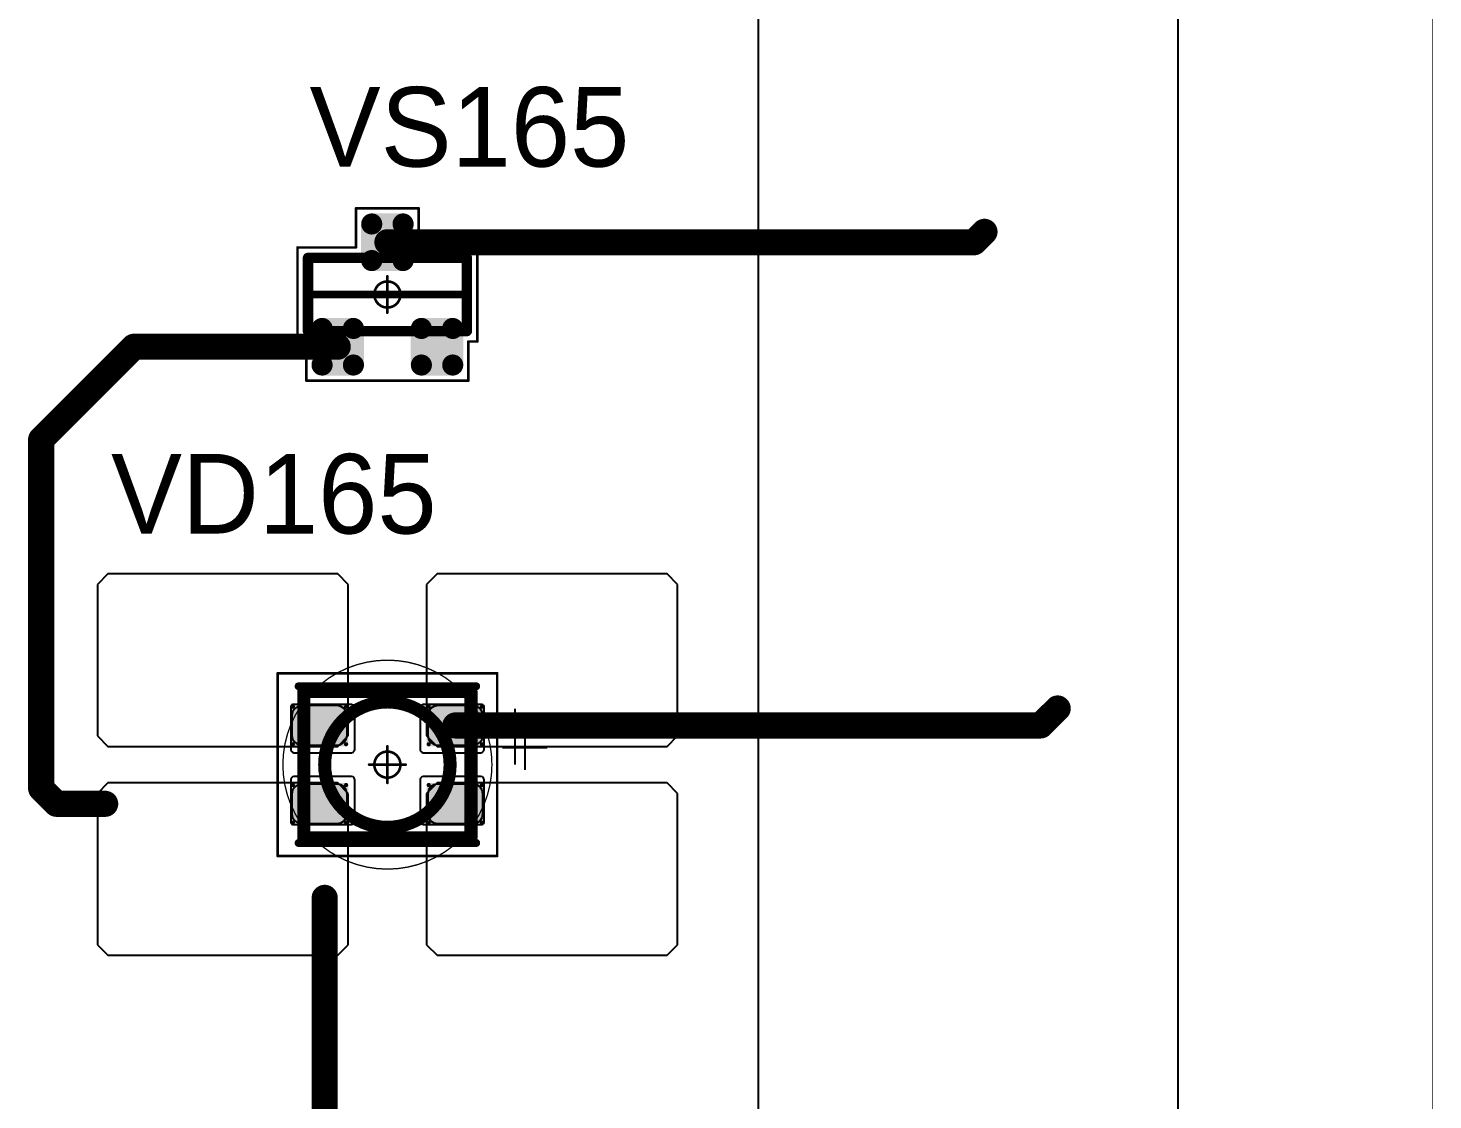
# Model space of a CAD drawing. Header units: millimetres. Extents: x 0 to 400, y 0 to 511.
# Drawn here: x 373.13 to 400.01, y 255.08 to 275.6 of the extents above; entities that cross this region are included whole.
import ezdxf

# ---------------------------------------------------------------- set-up
doc = ezdxf.new("R2010")
doc.units = ezdxf.units.MM
for name, color, linetype in [('Mechanical10', 56, 'Continuous'), ('Mechanical13', 56, 'Continuous'), ('Mechanical15', 56, 'Continuous'), ('Mechanical2', 216, 'Continuous'), ('TopLayer', 1, 'Continuous'), ('TopOverlay', 2, 'Continuous'), ('TopPaste', 8, 'Continuous'), ('TopSolder', 216, 'Continuous')]:
    doc.layers.add(name, color=color, linetype=linetype)

# ---------------------------------------------------------------- blocks, each defined once
blk = doc.blocks.new('SOT23_432')
at = {"layer": 'Mechanical13', "const_width": 0.2}
for points in [[(-0.7, 1.52), (0.7, 1.52)], [(-0.7, 1.52), (-0.7, -1.52)], [(0.7, 1.52), (0.7, -1.52)], [(-0.7, -1.52), (0.7, -1.52)]]:
    blk.add_lwpolyline(points, dxfattribs=at)
at = {"layer": 'Mechanical13', "const_width": 0.1}
for points in [[(-0.75, 1.52, 1), (-0.65, 1.52, 1)], [(-0.75, 1.52, 1), (-0.65, 1.52, 1)], [(0.65, 1.52, 1), (0.75, 1.52, 1)], [(0.65, 1.52, 1), (0.75, 1.52, 1)], [(-0.75, -1.52, 1), (-0.65, -1.52, 1)], [(-0.75, -1.52, 1), (-0.65, -1.52, 1)], [(0.65, -1.52, 1), (0.75, -1.52, 1)], [(0.65, -1.52, 1), (0.75, -1.52, 1)]]:
    blk.add_lwpolyline(points, format="xyb", close=True, dxfattribs=at)
at = {"layer": 'Mechanical15', "const_width": 0.05}
for points in [[(-0.9, 1.72), (-0.9, 1.55)], [(-0.9, 1.72), (0.9, 1.72)], [(0.9, 1.72), (0.9, 0.6)], [(-1.65, 1.55), (-1.65, -1.55)], [(-1.65, 1.55), (-0.9, 1.55)], [(0.9, 0.6), (1.65, 0.6)], [(1.65, 0.6), (1.65, -0.6)], [(0, 0.35), (0, -0.35)], [(-0.35, 0), (0.35, 0)], [(0.9, -0.6), (1.65, -0.6)], [(0.9, -0.6), (0.9, -1.72)], [(-1.65, -1.55), (-0.9, -1.55)], [(-0.9, -1.55), (-0.9, -1.72)], [(-0.9, -1.72), (0.9, -1.72)]]:
    blk.add_lwpolyline(points, dxfattribs=at)
at = {"layer": 'Mechanical15'}
for points, const_width in [([(-0.913, 1.72, 1), (-0.888, 1.72, 1)], 0.025), ([(-0.913, 1.72, 1), (-0.888, 1.72, 1)], 0.025), ([(0.888, 1.72, 1), (0.913, 1.72, 1)], 0.025), ([(0.888, 1.72, 1), (0.913, 1.72, 1)], 0.025), ([(-1.662, 1.55, 1), (-1.637, 1.55, 1)], 0.025), ([(-1.662, 1.55, 1), (-1.637, 1.55, 1)], 0.025), ([(-0.913, 1.55, 1), (-0.888, 1.55, 1)], 0.025), ([(-0.913, 1.55, 1), (-0.888, 1.55, 1)], 0.025), ([(0.888, 0.6, 1), (0.913, 0.6, 1)], 0.025), ([(0.888, 0.6, 1), (0.913, 0.6, 1)], 0.025), ([(1.637, 0.6, 1), (1.662, 0.6, 1)], 0.025), ([(1.637, 0.6, 1), (1.662, 0.6, 1)], 0.025), ([(0.25, 0, 1), (-0.25, 0, 1)], 0.05), ([(-0.012, 0.35, 1), (0.012, 0.35, 1)], 0.025), ([(-0.362, 0, 1), (-0.337, 0, 1)], 0.025), ([(-0.262, 0, 1), (-0.238, 0, 1)], 0.025), ([(0.238, 0, 1), (0.262, 0, 1)], 0.025), ([(0.337, 0, 1), (0.362, 0, 1)], 0.025), ([(-0.012, -0.35, 1), (0.012, -0.35, 1)], 0.025), ([(0.888, -0.6, 1), (0.913, -0.6, 1)], 0.025), ([(0.888, -0.6, 1), (0.913, -0.6, 1)], 0.025), ([(1.637, -0.6, 1), (1.662, -0.6, 1)], 0.025), ([(1.637, -0.6, 1), (1.662, -0.6, 1)], 0.025), ([(-1.662, -1.55, 1), (-1.637, -1.55, 1)], 0.025), ([(-1.662, -1.55, 1), (-1.637, -1.55, 1)], 0.025), ([(-0.913, -1.55, 1), (-0.888, -1.55, 1)], 0.025), ([(-0.913, -1.55, 1), (-0.888, -1.55, 1)], 0.025), ([(-0.913, -1.72, 1), (-0.888, -1.72, 1)], 0.025), ([(-0.913, -1.72, 1), (-0.888, -1.72, 1)], 0.025), ([(0.888, -1.72, 1), (0.913, -1.72, 1)], 0.025), ([(0.888, -1.72, 1), (0.913, -1.72, 1)], 0.025)]:
    blk.add_lwpolyline(points, format="xyb", close=True, dxfattribs=dict(at, const_width=const_width))
at = {"layer": 'TopLayer', "const_width": 0.1}
for points in [[(-1.4, 1.25, 1), (-1.3, 1.25, 1)], [(-0.7, 1.25, 1), (-0.6, 1.25, 1)], [(-1.4, 0.65, 1), (-1.3, 0.65, 1)], [(-0.7, 0.65, 1), (-0.6, 0.65, 1)], [(0.6, 0.3, 1), (0.7, 0.3, 1)], [(1.3, 0.3, 1), (1.4, 0.3, 1)], [(0.6, -0.3, 1), (0.7, -0.3, 1)], [(1.3, -0.3, 1), (1.4, -0.3, 1)], [(-1.4, -0.65, 1), (-1.3, -0.65, 1)], [(-0.7, -0.65, 1), (-0.6, -0.65, 1)], [(-1.4, -1.25, 1), (-1.3, -1.25, 1)], [(-0.7, -1.25, 1), (-0.6, -1.25, 1)]]:
    blk.add_lwpolyline(points, format="xyb", close=True, dxfattribs=at)
at = {"layer": 'TopLayer'}
for points in [[(-1.35, 1.35), (-1.35, 0.55), (-0.65, 1.35), (-0.65, 0.55)], [(-1.45, 1.25), (-1.45, 0.65), (-0.55, 1.25), (-0.55, 0.65)], [(0.55, 0.3), (0.55, -0.3), (1.45, 0.3), (1.45, -0.3)], [(0.65, 0.4), (0.65, -0.4), (1.35, 0.4), (1.35, -0.4)], [(-1.45, -0.65), (-1.45, -1.25), (-0.55, -0.65), (-0.55, -1.25)], [(-1.35, -0.55), (-1.35, -1.35), (-0.65, -0.55), (-0.65, -1.35)]]:
    blk.add_solid(points, dxfattribs=at)
at = {"layer": 'TopOverlay', "const_width": 0.15}
blk.add_lwpolyline([(0, 1.5), (0, -1.5)], dxfattribs=at)
at = {"layer": 'TopOverlay', "const_width": 0.075}
for points in [[(-0.038, 1.5, 1), (0.038, 1.5, 1)], [(-0.038, -1.5, 1), (0.038, -1.5, 1)]]:
    blk.add_lwpolyline(points, format="xyb", close=True, dxfattribs=at)
at = {"layer": 'TopPaste', "const_width": 0.075}
for points in [[(-1.387, 1.25, 1), (-1.313, 1.25, 1)], [(-0.687, 1.25, 1), (-0.613, 1.25, 1)], [(-1.387, 0.65, 1), (-1.313, 0.65, 1)], [(-0.687, 0.65, 1), (-0.613, 0.65, 1)], [(0.613, 0.3, 1), (0.687, 0.3, 1)], [(1.313, 0.3, 1), (1.387, 0.3, 1)], [(0.613, -0.3, 1), (0.687, -0.3, 1)], [(1.313, -0.3, 1), (1.387, -0.3, 1)], [(-1.387, -0.65, 1), (-1.313, -0.65, 1)], [(-0.687, -0.65, 1), (-0.613, -0.65, 1)], [(-1.387, -1.25, 1), (-1.313, -1.25, 1)], [(-0.687, -1.25, 1), (-0.613, -1.25, 1)]]:
    blk.add_lwpolyline(points, format="xyb", close=True, dxfattribs=at)
at = {"layer": 'TopPaste'}
for points in [[(-1.425, 1.25), (-1.425, 0.65), (-0.575, 1.25), (-0.575, 0.65)], [(-1.35, 1.325), (-1.35, 0.575), (-0.65, 1.325), (-0.65, 0.575)], [(0.575, 0.3), (0.575, -0.3), (1.425, 0.3), (1.425, -0.3)], [(0.65, 0.375), (0.65, -0.375), (1.35, 0.375), (1.35, -0.375)], [(-1.425, -0.65), (-1.425, -1.25), (-0.575, -0.65), (-0.575, -1.25)], [(-1.35, -0.575), (-1.35, -1.325), (-0.65, -0.575), (-0.65, -1.325)]]:
    blk.add_solid(points, dxfattribs=at)
at = {"layer": 'TopSolder', "const_width": 0.202}
for points in [[(-1.451, 1.25, 1), (-1.249, 1.25, 1)], [(-0.751, 1.25, 1), (-0.549, 1.25, 1)], [(-1.451, 0.65, 1), (-1.249, 0.65, 1)], [(-0.751, 0.65, 1), (-0.549, 0.65, 1)], [(0.549, 0.3, 1), (0.751, 0.3, 1)], [(1.249, 0.3, 1), (1.451, 0.3, 1)], [(0.549, -0.3, 1), (0.751, -0.3, 1)], [(1.249, -0.3, 1), (1.451, -0.3, 1)], [(-1.451, -0.65, 1), (-1.249, -0.65, 1)], [(-0.751, -0.65, 1), (-0.549, -0.65, 1)], [(-1.451, -1.25, 1), (-1.249, -1.25, 1)], [(-0.751, -1.25, 1), (-0.549, -1.25, 1)]]:
    blk.add_lwpolyline(points, format="xyb", close=True, dxfattribs=at)
at = {"layer": 'TopSolder'}
for points in [[(-1.35, 1.452), (-1.35, 0.448), (-0.65, 1.452), (-0.65, 0.448)], [(-1.552, 1.25), (-1.552, 0.65), (-0.448, 1.25), (-0.448, 0.65)], [(0.448, 0.3), (0.448, -0.3), (1.552, 0.3), (1.552, -0.3)], [(0.65, 0.502), (0.65, -0.502), (1.35, 0.502), (1.35, -0.502)], [(-1.35, -0.448), (-1.35, -1.452), (-0.65, -0.448), (-0.65, -1.452)], [(-1.552, -0.65), (-1.552, -1.25), (-0.448, -0.65), (-0.448, -1.25)]]:
    blk.add_solid(points, dxfattribs=at)
blk = doc.blocks.new('E65F_636')
at = {"layer": 'Mechanical13'}
for p, q in [((2.441, 1.071), (2.441, 0)), ((1.905, 0.536), (2.976, 0.536))]:
    blk.add_line(p, q, dxfattribs=at)
at = {"layer": 'Mechanical13', "const_width": 0.25}
for points in [[(-1.6, -1.4), (-1.6, 1.4)], [(-1.6, 1.4), (1.6, 1.4)], [(1.6, -1.4), (1.6, 1.4)], [(-1.6, -1.4), (1.6, -1.4)]]:
    blk.add_lwpolyline(points, dxfattribs=at)
at = {"layer": 'Mechanical13'}
for points, const_width in [([(-1.663, 1.4, 1), (-1.538, 1.4, 1)], 0.125), ([(-1.663, 1.4, 1), (-1.538, 1.4, 1)], 0.125), ([(1.537, 1.4, 1), (1.662, 1.4, 1)], 0.125), ([(1.537, 1.4, 1), (1.662, 1.4, 1)], 0.125), ([(1.2, 0, 1), (-1.2, 0, 1)], 0.25), ([(-1.263, 0, 1), (-1.138, 0, 1)], 0.125), ([(1.137, 0, 1), (1.262, 0, 1)], 0.125), ([(-1.663, -1.4, 1), (-1.538, -1.4, 1)], 0.125), ([(-1.663, -1.4, 1), (-1.538, -1.4, 1)], 0.125), ([(1.537, -1.4, 1), (1.662, -1.4, 1)], 0.125), ([(1.537, -1.4, 1), (1.662, -1.4, 1)], 0.125)]:
    blk.add_lwpolyline(points, format="xyb", close=True, dxfattribs=dict(at, const_width=const_width))
at = {"layer": 'Mechanical15', "const_width": 0.05}
for points in [[(-2.1, 1.75), (2.1, 1.75)], [(-2.1, -1.75), (-2.1, 1.75)], [(2.1, -1.75), (2.1, 1.75)], [(0, -0.35), (0, 0.35)], [(0, -0.35), (0, 0.35)], [(-0.35, 0), (0.35, 0)], [(-0.35, 0), (0.35, 0)], [(-2.1, -1.75), (2.1, -1.75)]]:
    blk.add_lwpolyline(points, dxfattribs=at)
at = {"layer": 'Mechanical15'}
for points, const_width in [([(-2.113, 1.75, 1), (-2.088, 1.75, 1)], 0.025), ([(-2.113, 1.75, 1), (-2.088, 1.75, 1)], 0.025), ([(2.087, 1.75, 1), (2.112, 1.75, 1)], 0.025), ([(2.087, 1.75, 1), (2.112, 1.75, 1)], 0.025), ([(0.25, 0, 1), (-0.25, 0, 1)], 0.05), ([(0.25, 0, 1), (-0.25, 0, 1)], 0.05), ([(-0.013, 0.35, 1), (0.012, 0.35, 1)], 0.025), ([(-0.013, 0.35, 1), (0.012, 0.35, 1)], 0.025), ([(-0.363, 0, 1), (-0.338, 0, 1)], 0.025), ([(-0.363, 0, 1), (-0.338, 0, 1)], 0.025), ([(-0.263, 0, 1), (-0.238, 0, 1)], 0.025), ([(-0.263, 0, 1), (-0.238, 0, 1)], 0.025), ([(0.237, 0, 1), (0.262, 0, 1)], 0.025), ([(0.237, 0, 1), (0.262, 0, 1)], 0.025), ([(0.337, 0, 1), (0.362, 0, 1)], 0.025), ([(0.337, 0, 1), (0.362, 0, 1)], 0.025), ([(-0.013, -0.35, 1), (0.012, -0.35, 1)], 0.025), ([(-0.013, -0.35, 1), (0.012, -0.35, 1)], 0.025), ([(-2.113, -1.75, 1), (-2.088, -1.75, 1)], 0.025), ([(-2.113, -1.75, 1), (-2.088, -1.75, 1)], 0.025), ([(2.087, -1.75, 1), (2.112, -1.75, 1)], 0.025), ([(2.087, -1.75, 1), (2.112, -1.75, 1)], 0.025)]:
    blk.add_lwpolyline(points, format="xyb", close=True, dxfattribs=dict(at, const_width=const_width))
at = {"layer": 'TopLayer'}
for p, q in [((-5.35, 3.65), (-5.55, 3.45)), ((-0.95, 3.65), (-5.35, 3.65)), ((-5.35, 3.65), (-5.35, 3.65)), ((-0.75, 3.45), (-0.95, 3.65)), ((0.95, 3.65), (0.75, 3.45)), ((5.35, 3.65), (0.95, 3.65)), ((0.95, 3.65), (0.95, 3.65)), ((5.55, 3.45), (5.35, 3.65)), ((-5.55, 3.45), (-5.55, 3.45)), ((-5.55, 3.45), (-5.55, 0.55)), ((-0.75, 0.55), (-0.75, 3.45)), ((0.75, 3.45), (0.75, 3.45)), ((0.75, 3.45), (0.75, 0.55)), ((5.55, 0.55), (5.55, 3.45)), ((-5.55, 0.55), (-5.35, 0.35)), ((-0.95, 0.35), (-0.75, 0.55)), ((0.75, 0.55), (0.95, 0.35)), ((5.35, 0.35), (5.55, 0.55)), ((-5.35, 0.35), (-0.95, 0.35)), ((0.95, 0.35), (5.35, 0.35)), ((-5.35, -0.35), (-5.55, -0.55)), ((-0.95, -0.35), (-5.35, -0.35)), ((-5.35, -0.35), (-5.35, -0.35)), ((-0.75, -0.55), (-0.95, -0.35)), ((0.95, -0.35), (0.75, -0.55)), ((5.35, -0.35), (0.95, -0.35)), ((0.95, -0.35), (0.95, -0.35)), ((5.55, -0.55), (5.35, -0.35)), ((-5.55, -0.55), (-5.55, -0.55)), ((-5.55, -0.55), (-5.55, -3.45)), ((-0.75, -3.45), (-0.75, -0.55)), ((0.75, -0.55), (0.75, -0.55)), ((0.75, -0.55), (0.75, -3.45)), ((5.55, -3.45), (5.55, -0.55)), ((-5.55, -3.45), (-5.35, -3.65)), ((-0.95, -3.65), (-0.75, -3.45)), ((0.75, -3.45), (0.95, -3.65)), ((5.35, -3.65), (5.55, -3.45)), ((-5.35, -3.65), (-0.95, -3.65)), ((0.95, -3.65), (5.35, -3.65))]:
    blk.add_line(p, q, dxfattribs=at)
at = {"layer": 'TopLayer', "const_width": 0.04}
for points in [[(-1.83, 1.11, 1), (-1.79, 1.11, 1)], [(-0.81, 1.11, 1), (-0.77, 1.11, 1)], [(0.77, 1.11, 1), (0.81, 1.11, 1)], [(1.79, 1.11, 1), (1.83, 1.11, 1)], [(-1.83, 0.39, 1), (-1.79, 0.39, 1)], [(-0.81, 0.39, 1), (-0.77, 0.39, 1)], [(0.77, 0.39, 1), (0.81, 0.39, 1)], [(1.79, 0.39, 1), (1.83, 0.39, 1)], [(-1.83, -0.39, 1), (-1.79, -0.39, 1)], [(-0.81, -0.39, 1), (-0.77, -0.39, 1)], [(0.77, -0.39, 1), (0.81, -0.39, 1)], [(1.79, -0.39, 1), (1.83, -0.39, 1)], [(-1.83, -1.11, 1), (-1.79, -1.11, 1)], [(-0.81, -1.11, 1), (-0.77, -1.11, 1)], [(0.77, -1.11, 1), (0.81, -1.11, 1)], [(1.79, -1.11, 1), (1.83, -1.11, 1)]]:
    blk.add_lwpolyline(points, format="xyb", close=True, dxfattribs=at)
at = {"layer": 'TopLayer'}
for points in [[(-1.85, 1.11), (-1.85, 0.39), (-0.75, 1.11), (-0.75, 0.39)], [(-1.81, 1.15), (-1.81, 0.35), (-0.79, 1.15), (-0.79, 0.35)], [(0.75, 1.11), (0.75, 0.39), (1.85, 1.11), (1.85, 0.39)], [(0.79, 1.15), (0.79, 0.35), (1.81, 1.15), (1.81, 0.35)], [(-1.85, -0.39), (-1.85, -1.11), (-0.75, -0.39), (-0.75, -1.11)], [(-1.81, -0.35), (-1.81, -1.15), (-0.79, -0.35), (-0.79, -1.15)], [(0.75, -0.39), (0.75, -1.11), (1.85, -0.39), (1.85, -1.11)], [(0.79, -0.35), (0.79, -1.15), (1.81, -0.35), (1.81, -1.15)]]:
    blk.add_solid(points, dxfattribs=at)
at = {"layer": 'TopOverlay'}
for p, q in [((2.628, 0.757), (2.628, -0.1)), ((2.2, 0.328), (3.057, 0.328))]:
    blk.add_line(p, q, dxfattribs=at)
at = {"layer": 'TopOverlay', "const_width": 0.15}
for points in [[(-1.7, 1.5), (1.7, 1.5)], [(-1.7, -1.5), (1.7, -1.5)]]:
    blk.add_lwpolyline(points, dxfattribs=at)
at = {"layer": 'TopOverlay', "const_width": 0.075}
for points in [[(-1.738, 1.5, 1), (-1.663, 1.5, 1)], [(1.662, 1.5, 1), (1.737, 1.5, 1)], [(-1.738, -1.5, 1), (-1.663, -1.5, 1)], [(1.662, -1.5, 1), (1.737, -1.5, 1)]]:
    blk.add_lwpolyline(points, format="xyb", close=True, dxfattribs=at)
at = {"layer": 'TopPaste'}
for p, q in [((-1.711, 1.114), (-1.773, 1.073)), ((-1.638, 1.129), (-1.711, 1.114)), ((-0.963, 1.129), (-1.638, 1.129)), ((-0.889, 1.114), (-0.963, 1.129)), ((-0.827, 1.073), (-0.889, 1.114)), ((0.889, 1.114), (0.827, 1.073)), ((0.962, 1.129), (0.889, 1.114)), ((1.637, 1.129), (0.962, 1.129)), ((1.711, 1.114), (1.637, 1.129)), ((1.773, 1.073), (1.711, 1.114)), ((-1.814, 1.011), (-1.829, 0.938)), ((-1.829, 0.938), (-1.829, 0.563)), ((-1.773, 1.073), (-1.814, 1.011)), ((-0.786, 1.011), (-0.827, 1.073)), ((-0.771, 0.938), (-0.786, 1.011)), ((-0.771, 0.563), (-0.771, 0.938)), ((0.786, 1.011), (0.771, 0.938)), ((0.771, 0.938), (0.771, 0.563)), ((0.827, 1.073), (0.786, 1.011)), ((1.814, 1.011), (1.773, 1.073)), ((1.829, 0.938), (1.814, 1.011)), ((1.829, 0.563), (1.829, 0.938)), ((-1.829, 0.563), (-1.814, 0.489)), ((-0.786, 0.489), (-0.771, 0.563)), ((0.771, 0.563), (0.786, 0.489)), ((1.814, 0.489), (1.829, 0.563)), ((-1.814, 0.489), (-1.773, 0.427)), ((-1.773, 0.427), (-1.711, 0.386)), ((-1.711, 0.386), (-1.638, 0.371)), ((-1.638, 0.371), (-0.963, 0.371)), ((-0.963, 0.371), (-0.889, 0.386)), ((-0.889, 0.386), (-0.827, 0.427)), ((-0.827, 0.427), (-0.786, 0.489)), ((0.786, 0.489), (0.827, 0.427)), ((0.827, 0.427), (0.889, 0.386)), ((0.889, 0.386), (0.962, 0.371)), ((0.962, 0.371), (1.637, 0.371)), ((1.637, 0.371), (1.711, 0.386)), ((1.711, 0.386), (1.773, 0.427)), ((1.773, 0.427), (1.814, 0.489)), ((-1.814, -0.489), (-1.829, -0.563)), ((-1.773, -0.427), (-1.814, -0.489)), ((-1.711, -0.386), (-1.773, -0.427)), ((-1.638, -0.371), (-1.711, -0.386)), ((-0.963, -0.371), (-1.638, -0.371)), ((-0.889, -0.386), (-0.963, -0.371)), ((-0.827, -0.427), (-0.889, -0.386)), ((-0.786, -0.489), (-0.827, -0.427)), ((-0.771, -0.563), (-0.786, -0.489)), ((0.786, -0.489), (0.771, -0.563)), ((0.827, -0.427), (0.786, -0.489)), ((0.889, -0.386), (0.827, -0.427)), ((0.962, -0.371), (0.889, -0.386)), ((1.637, -0.371), (0.962, -0.371)), ((1.711, -0.386), (1.637, -0.371)), ((1.773, -0.427), (1.711, -0.386)), ((1.814, -0.489), (1.773, -0.427)), ((1.829, -0.563), (1.814, -0.489)), ((-1.829, -0.563), (-1.829, -0.938)), ((-0.771, -0.938), (-0.771, -0.563)), ((0.771, -0.563), (0.771, -0.938)), ((1.829, -0.938), (1.829, -0.563)), ((-1.829, -0.938), (-1.814, -1.011)), ((-1.814, -1.011), (-1.773, -1.073)), ((-1.773, -1.073), (-1.711, -1.114)), ((-0.889, -1.114), (-0.827, -1.073)), ((-0.827, -1.073), (-0.786, -1.011)), ((-0.786, -1.011), (-0.771, -0.938)), ((0.771, -0.938), (0.786, -1.011)), ((0.786, -1.011), (0.827, -1.073)), ((0.827, -1.073), (0.889, -1.114)), ((1.711, -1.114), (1.773, -1.073)), ((1.773, -1.073), (1.814, -1.011)), ((1.814, -1.011), (1.829, -0.938)), ((-1.711, -1.114), (-1.638, -1.129)), ((-1.638, -1.129), (-0.963, -1.129)), ((-0.963, -1.129), (-0.889, -1.114)), ((0.889, -1.114), (0.962, -1.129)), ((0.962, -1.129), (1.637, -1.129)), ((1.637, -1.129), (1.711, -1.114))]:
    blk.add_line(p, q, dxfattribs=at)
at = {"layer": 'TopSolder'}
for p, q in [((-1.842, 1.129), (-1.85, 1.111)), ((-1.85, 1.111), (-1.85, 1.101)), ((-1.85, 1.101), (-1.85, 1.101)), ((-1.85, 1.101), (-1.85, 0.301)), ((-1.828, 1.143), (-1.842, 1.129)), ((-1.81, 1.151), (-1.828, 1.143)), ((-1.8, 1.151), (-1.81, 1.151)), ((-0.7, 1.151), (-1.8, 1.151)), ((-0.685, 1.151), (-0.7, 1.151)), ((-0.7, 1.151), (-0.7, 1.151)), ((-0.658, 1.139), (-0.685, 1.151)), ((-0.636, 1.118), (-0.658, 1.139)), ((-0.625, 1.09), (-0.636, 1.118)), ((-0.625, 1.076), (-0.625, 1.09)), ((-0.625, 0.301), (-0.625, 1.076)), ((0.636, 1.118), (0.625, 1.09)), ((0.625, 1.09), (0.625, 1.076)), ((0.625, 1.076), (0.625, 1.076)), ((0.625, 1.076), (0.625, 0.301)), ((0.657, 1.139), (0.636, 1.118)), ((0.685, 1.151), (0.657, 1.139)), ((0.7, 1.151), (0.685, 1.151)), ((1.8, 1.151), (0.7, 1.151)), ((1.81, 1.151), (1.8, 1.151)), ((1.8, 1.151), (1.8, 1.151)), ((1.828, 1.143), (1.81, 1.151)), ((1.842, 1.129), (1.828, 1.143)), ((1.85, 1.111), (1.842, 1.129)), ((1.85, 1.101), (1.85, 1.111)), ((1.85, 0.301), (1.85, 1.101)), ((-1.85, 0.301), (-1.85, 0.286)), ((-1.85, 0.286), (-1.839, 0.258)), ((-0.636, 0.258), (-0.625, 0.286)), ((-0.625, 0.286), (-0.625, 0.301)), ((-0.625, 0.301), (-0.625, 0.301)), ((0.625, 0.301), (0.625, 0.286)), ((0.625, 0.286), (0.636, 0.258)), ((1.839, 0.258), (1.85, 0.286)), ((1.85, 0.286), (1.85, 0.301)), ((1.85, 0.301), (1.85, 0.301)), ((-1.839, 0.258), (-1.818, 0.237)), ((-1.818, 0.237), (-1.79, 0.226)), ((-1.79, 0.226), (-1.775, 0.226)), ((-1.775, 0.226), (-1.775, 0.226)), ((-1.775, 0.226), (-0.7, 0.226)), ((-0.7, 0.226), (-0.685, 0.226)), ((-0.685, 0.226), (-0.658, 0.237)), ((-0.658, 0.237), (-0.636, 0.258)), ((0.636, 0.258), (0.657, 0.237)), ((0.657, 0.237), (0.685, 0.226)), ((0.685, 0.226), (0.7, 0.226)), ((0.7, 0.226), (0.7, 0.226)), ((0.7, 0.226), (1.775, 0.226)), ((1.775, 0.226), (1.79, 0.226)), ((1.79, 0.226), (1.817, 0.237)), ((1.817, 0.237), (1.839, 0.258)), ((-1.839, -0.257), (-1.85, -0.285)), ((-1.818, -0.236), (-1.839, -0.257)), ((-1.79, -0.224), (-1.818, -0.236)), ((-1.775, -0.224), (-1.79, -0.224)), ((-0.7, -0.224), (-1.775, -0.224)), ((-0.685, -0.224), (-0.7, -0.224)), ((-0.7, -0.224), (-0.7, -0.224)), ((-0.658, -0.236), (-0.685, -0.224)), ((-0.636, -0.257), (-0.658, -0.236)), ((-0.625, -0.285), (-0.636, -0.257)), ((0.636, -0.257), (0.625, -0.285)), ((0.657, -0.236), (0.636, -0.257)), ((0.685, -0.224), (0.657, -0.236)), ((0.7, -0.224), (0.685, -0.224)), ((1.775, -0.224), (0.7, -0.224)), ((1.79, -0.224), (1.775, -0.224)), ((1.775, -0.224), (1.775, -0.224)), ((1.817, -0.236), (1.79, -0.224)), ((1.839, -0.257), (1.817, -0.236)), ((1.85, -0.285), (1.839, -0.257)), ((-1.85, -0.285), (-1.85, -0.299)), ((-1.85, -0.299), (-1.85, -0.299)), ((-1.85, -0.299), (-1.85, -1.099)), ((-0.625, -0.299), (-0.625, -0.285)), ((-0.625, -1.074), (-0.625, -0.299)), ((0.625, -0.285), (0.625, -0.299)), ((0.625, -0.299), (0.625, -0.299)), ((0.625, -0.299), (0.625, -1.074)), ((1.85, -0.299), (1.85, -0.285)), ((1.85, -1.099), (1.85, -0.299)), ((-0.625, -1.089), (-0.625, -1.074)), ((-0.625, -1.074), (-0.625, -1.074)), ((0.625, -1.074), (0.625, -1.089)), ((-1.85, -1.099), (-1.85, -1.109)), ((-1.85, -1.109), (-1.842, -1.128)), ((-1.842, -1.128), (-1.828, -1.142)), ((-1.828, -1.142), (-1.81, -1.149)), ((-1.81, -1.149), (-1.8, -1.149)), ((-1.8, -1.149), (-0.7, -1.149)), ((-1.8, -1.149), (-1.8, -1.149)), ((-0.7, -1.149), (-0.685, -1.149)), ((-0.685, -1.149), (-0.658, -1.138)), ((-0.658, -1.138), (-0.636, -1.117)), ((-0.636, -1.117), (-0.625, -1.089)), ((0.625, -1.089), (0.636, -1.117)), ((0.636, -1.117), (0.657, -1.138)), ((0.657, -1.138), (0.685, -1.149)), ((0.685, -1.149), (0.7, -1.149)), ((0.7, -1.149), (1.8, -1.149)), ((0.7, -1.149), (0.7, -1.149)), ((1.8, -1.149), (1.81, -1.149)), ((1.81, -1.149), (1.828, -1.142)), ((1.828, -1.142), (1.842, -1.128)), ((1.842, -1.128), (1.85, -1.109)), ((1.85, -1.109), (1.85, -1.099)), ((1.85, -1.099), (1.85, -1.099))]:
    blk.add_line(p, q, dxfattribs=at)

msp = doc.modelspace()

# ---------------------------------------------------------------- linework, layer by layer
at = {"layer": 'Mechanical10', "const_width": 0.01}
msp.add_lwpolyline([(400, 0), (400, 428)], dxfattribs=at)
at = {"layer": 'Mechanical2'}
for points, const_width in [([(382, 261.5, 1), (378, 261.5, 1)], 0.0254), ([(380, 263.5, 1), (380, 263.5, 1)], 0.0005), ([(377.994, 261.5, 1), (378.006, 261.5, 1)], 0.0127), ([(378, 261.5, 1), (378, 261.5, 1)], 0.0005), ([(381.994, 261.5, 1), (382.006, 261.5, 1)], 0.0127), ([(382, 261.5, 1), (382, 261.5, 1)], 0.0005), ([(380, 259.5, 1), (380, 259.5, 1)], 0.0005)]:
    msp.add_lwpolyline(points, format="xyb", close=True, dxfattribs=dict(at, const_width=const_width))
at = {"layer": 'Mechanical2', "const_width": 0.001}
for points in [[(380, 259.5), (380, 263.5)], [(378, 261.5), (382, 261.5)]]:
    msp.add_lwpolyline(points, dxfattribs=at)
at = {"layer": 'TopLayer'}
for p, q in [((387.1, 55.275), (387.1, 345.002)), ((395.126, 345.002), (395.126, 219.205))]:
    msp.add_line(p, q, dxfattribs=at)
at = {"layer": 'TopLayer', "const_width": 0.5}
for points in [[(391.225, 271.5), (391.425, 271.7)], [(380, 271.5), (391.225, 271.5)], [(373.375, 267.725), (375.15, 269.5)], [(375.15, 269.5), (379.05, 269.5)], [(373.375, 261.043), (373.375, 267.725)], [(392.5, 262.25), (392.825, 262.575)], [(381.3, 262.25), (392.5, 262.25)], [(373.375, 261.043), (373.668, 260.75)], [(373.668, 260.75), (374.6, 260.75)], [(378.8, 254.4), (378.8, 258.95)]]:
    msp.add_lwpolyline(points, dxfattribs=at)
at = {"layer": 'TopLayer', "const_width": 0.25}
for points in [[(391.3, 271.7, 1), (391.55, 271.7, 1)], [(379.875, 271.5, 1), (380.125, 271.5, 1)], [(391.1, 271.5, 1), (391.35, 271.5, 1)], [(391.1, 271.5, 1), (391.35, 271.5, 1)], [(375.025, 269.5, 1), (375.275, 269.5, 1)], [(375.025, 269.5, 1), (375.275, 269.5, 1)], [(378.925, 269.5, 1), (379.175, 269.5, 1)], [(373.25, 267.725, 1), (373.5, 267.725, 1)], [(373.25, 267.725, 1), (373.5, 267.725, 1)], [(392.7, 262.575, 1), (392.95, 262.575, 1)], [(381.175, 262.25, 1), (381.425, 262.25, 1)], [(392.375, 262.25, 1), (392.625, 262.25, 1)], [(392.375, 262.25, 1), (392.625, 262.25, 1)], [(373.25, 261.043, 1), (373.5, 261.043, 1)], [(373.25, 261.043, 1), (373.5, 261.043, 1)], [(373.543, 260.75, 1), (373.793, 260.75, 1)], [(373.543, 260.75, 1), (373.793, 260.75, 1)], [(374.475, 260.75, 1), (374.725, 260.75, 1)], [(378.675, 258.95, 1), (378.925, 258.95, 1)]]:
    msp.add_lwpolyline(points, format="xyb", close=True, dxfattribs=at)

# ---------------------------------------------------------------- block references
for name, p, rotation in [('SOT23_432', (380, 270.5), 90), ('E65F_636', (380, 261.5), 360)]:
    msp.add_blockref(name, p, dxfattribs=dict(rotation=rotation))

# ---------------------------------------------------------------- texts
at = {"layer": 'TopOverlay'}
for s, p in [('VS165', (378.511, 272.948)), ('VD165', (374.711, 265.924))]:
    msp.add_text(s, height=1.524, dxfattribs=at).set_placement(p)

doc.saveas('drawing.dxf')
